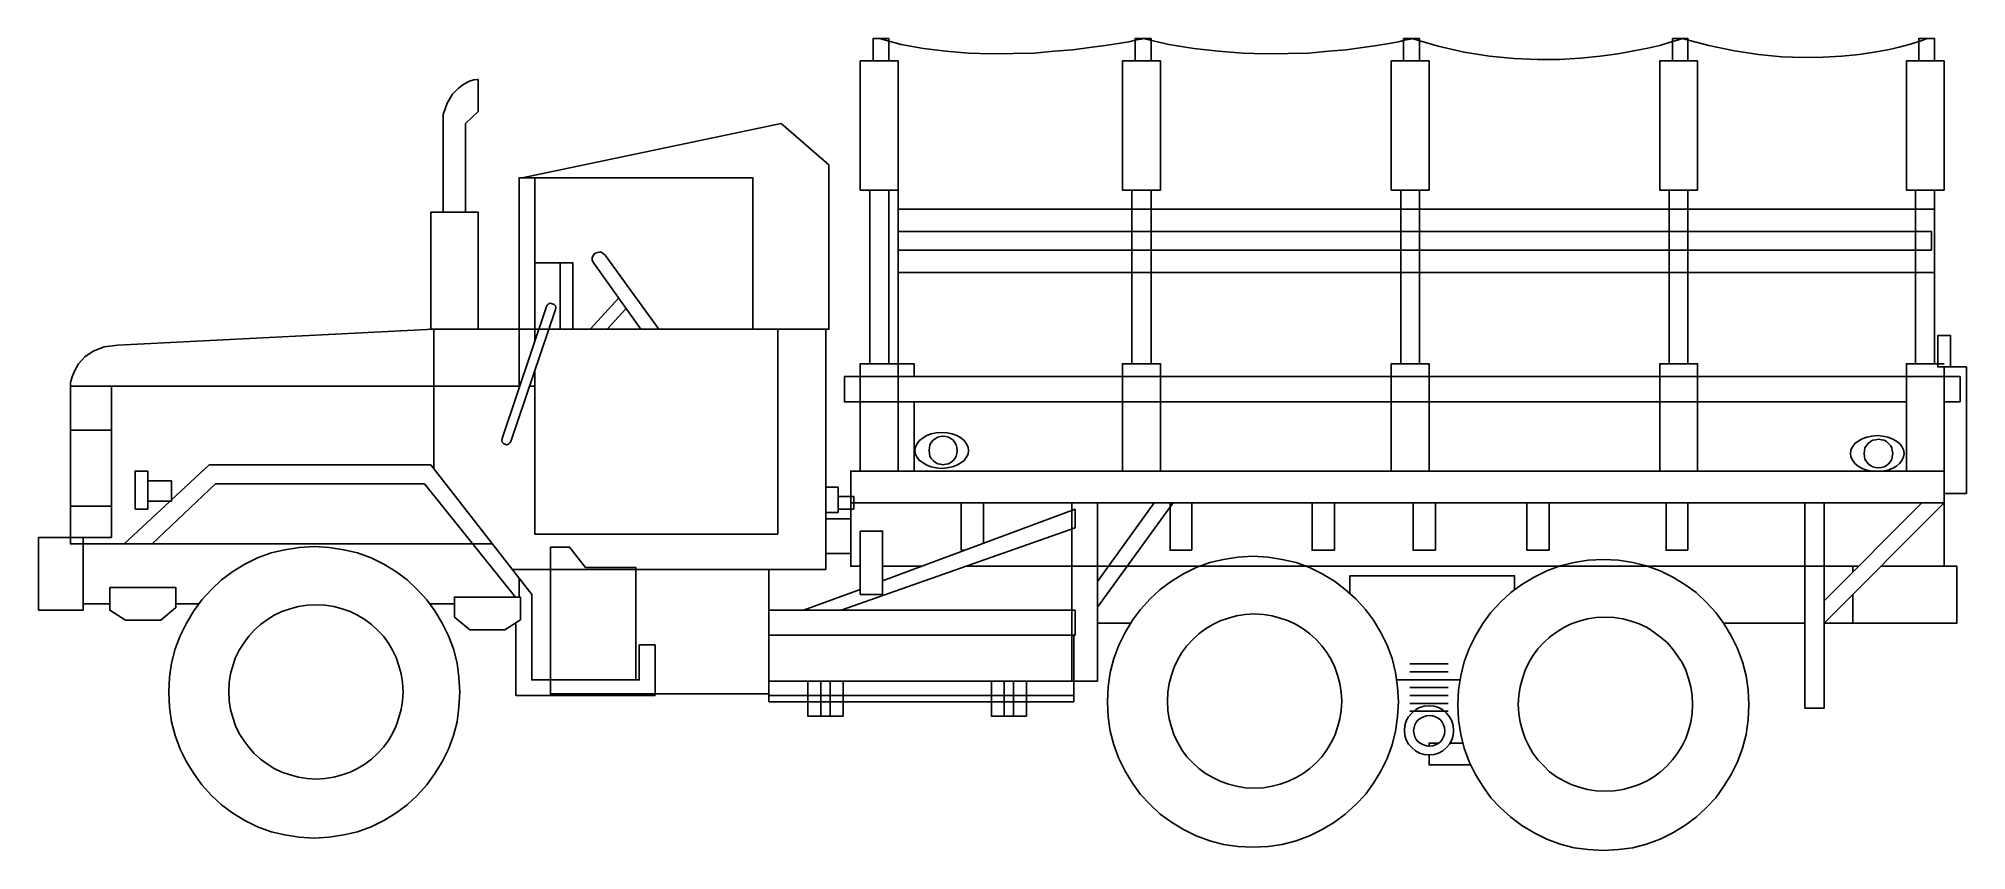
# Model space of a CAD drawing. Extents: x 550 to 1156, y 57 to 312.
import ezdxf

# ---------------------------------------------------------------- set-up
doc = ezdxf.new("R2010")
doc.units = 0
doc.header["$MEASUREMENT"] = 0
doc.layers.add('7', color=7, linetype='CONTINUOUS')

msp = doc.modelspace()

# ---------------------------------------------------------------- linework, layer by layer
at = {"layer": '7', "linetype": 'CONTINUOUS'}
for points in [[(817.61, 305.27), (817.61, 312.28), (812.61, 312.28), (812.61, 305.27), (817.61, 305.27)], [(814.61, 312.28), (821.47, 310.42), (828.48, 309.13), (835.48, 308.27), (842.63, 307.7), (849.63, 307.42), (856.49, 307.56), (863.21, 307.7), (869.5, 308.27), (875.36, 308.7), (880.64, 309.42), (885.5, 310.13), (889.65, 310.7), (892.94, 311.28), (895.37, 311.85), (896.94, 312.13), (897.51, 312.28), (905.51, 310.42), (913.38, 309.13), (921.1, 308.27), (928.67, 307.7), (935.96, 307.42), (942.97, 307.56), (949.54, 307.7), (955.69, 308.27), (961.26, 308.7), (966.41, 309.42), (970.84, 310.13), (974.7, 310.7), (977.7, 311.28), (979.99, 311.85), (981.42, 312.13), (981.84, 312.28), (990.14, 309.85), (998.28, 307.99), (1006.29, 306.7), (1013.86, 305.99), (1021.29, 305.7), (1028.3, 305.7), (1034.87, 306.13), (1041.02, 306.7), (1046.6, 307.42), (1051.6, 308.42), (1056.03, 309.27), (1059.75, 310.13), (1062.75, 310.99), (1064.89, 311.7), (1066.32, 312.13), (1066.75, 312.28), (1075.18, 310.13), (1083.19, 308.42), (1090.77, 307.28), (1098.05, 306.56), (1104.77, 306.27), (1111.06, 306.42), (1116.92, 306.7), (1122.35, 307.28), (1127.07, 307.99), (1131.36, 308.7), (1134.93, 309.56), (1138.07, 310.42), (1140.5, 311.13), (1142.22, 311.7), (1143.22, 312.13), (1143.65, 312.28)], [(899.94, 305.27), (899.94, 312.28), (894.94, 312.28), (894.94, 305.27), (899.94, 305.27)], [(984.27, 305.27), (984.27, 312.28), (979.27, 312.28), (979.27, 305.27), (984.27, 305.27)], [(1068.61, 305.27), (1068.61, 312.28), (1063.75, 312.28), (1063.75, 305.27), (1068.61, 305.27)], [(1146.08, 305.27), (1146.08, 312.28), (1141.08, 312.28), (1141.08, 305.27), (1146.08, 305.27)], [(820.47, 264.68), (820.47, 305.27), (808.61, 305.27), (808.61, 264.68), (820.47, 264.68)], [(902.94, 264.68), (902.94, 305.27), (890.93, 305.27), (890.93, 264.68), (902.94, 264.68)], [(987.28, 264.68), (987.28, 305.27), (975.41, 305.27), (975.41, 264.68), (987.28, 264.68)], [(1071.61, 264.68), (1071.61, 305.27), (1059.75, 305.27), (1059.75, 264.68), (1071.61, 264.68)], [(1149.08, 264.68), (1149.08, 305.27), (1137.22, 305.27), (1137.22, 264.68), (1149.08, 264.68)], [(684.54, 285.55), (684.54, 257.67), (677.53, 257.67), (677.53, 288.4), (678.82, 291.98), (680.54, 294.84), (682.39, 296.69), (684.11, 297.98), (685.82, 298.84), (687.25, 299.27), (688.25, 299.41), (688.54, 299.41), (688.54, 289.4), (684.54, 285.55)], [(702.41, 268.53), (783.74, 285.55), (798.75, 272.54), (798.75, 220.94), (774.87, 220.94), (774.87, 268.53), (702.41, 268.53)], [(706.41, 220.94), (706.41, 268.53), (701.41, 268.53), (701.41, 220.94), (706.41, 220.94)], [(817.61, 210.08), (817.61, 264.68), (811.61, 264.68), (811.61, 210.08), (817.61, 210.08)], [(820.47, 210.08), (820.47, 264.68), (817.61, 264.68), (817.61, 210.08), (820.47, 210.08)], [(899.94, 210.08), (899.94, 264.68), (893.94, 264.68), (893.94, 210.08), (899.94, 210.08)], [(984.27, 210.08), (984.27, 264.68), (978.41, 264.68), (978.41, 210.08), (984.27, 210.08)], [(1068.61, 210.08), (1068.61, 264.68), (1062.75, 264.68), (1062.75, 210.08), (1068.61, 210.08)], [(1146.08, 210.08), (1146.08, 264.68), (1140.08, 264.68), (1140.08, 210.08), (1146.08, 210.08)], [(688.54, 220.94), (688.54, 257.67), (673.67, 257.67), (673.67, 220.94), (688.54, 220.94)], [(1146.08, 238.8), (1146.08, 258.67), (820.47, 258.67), (820.47, 238.8), (1146.08, 238.8)], [(1145.08, 245.81), (1145.08, 251.67), (820.47, 251.67), (820.47, 245.81), (1145.08, 245.81)], [(745.29, 220.94), (728.42, 244.24), (727.7, 244.81), (726.99, 245.24), (726.13, 245.09), (725.27, 244.81), (725.27, 244.81), (724.71, 244.09), (724.42, 243.38), (724.42, 242.52), (724.85, 241.66), (739.63, 220.94)], [(710.69, 220.94), (714.27, 220.94), (714.27, 241.81), (706.41, 241.81), (706.41, 220.94), (707.55, 220.94), (707.55, 220.79)], [(718.27, 220.94), (718.27, 241.81), (714.27, 241.81), (714.27, 220.94), (718.27, 220.94)], [(732.71, 230.8), (723.85, 221.08), (724.01, 220.94)], [(696.97, 184.77), (697.55, 184.63), (698.12, 184.77), (698.54, 185.2), (698.83, 185.63), (712.84, 227.09), (712.98, 227.66), (712.84, 228.23), (712.41, 228.66), (711.84, 228.94), (711.84, 228.94), (711.27, 229.08), (710.69, 228.94), (710.27, 228.52), (709.98, 228.08), (696.12, 186.63), (695.97, 186.06), (696.12, 185.49), (696.55, 185.06), (696.97, 184.77), (696.97, 184.77)], [(729.08, 220.94), (734.99, 227.37), (734.99, 227.37)], [(674.67, 220.94), (575.33, 215.94), (571.05, 215.36), (567.61, 214.08), (565.04, 212.22), (563.04, 210.08), (561.75, 207.79), (561.04, 205.93), (560.61, 204.64), (560.46, 204.07), (560.46, 153.47), (674.67, 153.47)], [(674.67, 177.06), (674.67, 220.94), (707.59, 220.94)], [(674.67, 177.06), (674.67, 220.94)], [(710.76, 220.94), (797.74, 220.94), (797.74, 145.47), (699.28, 145.47)], [(706.41, 217.51), (706.41, 220.94), (701.41, 220.94), (701.41, 203.07), (701.55, 203.07), (701.55, 202.93)], [(782.74, 156.48), (782.74, 220.94), (706.41, 220.94), (706.41, 217.4)], [(1151.09, 209.08), (1151.09, 218.94), (1147.08, 218.94), (1147.08, 209.08), (1151.09, 209.08)], [(704.69, 203.07), (706.41, 203.07), (706.41, 208.21), (706.41, 208.21)], [(706.41, 208.06), (706.41, 156.48), (782.74, 156.48)], [(1154.08, 198.07), (1154.08, 206.07), (803.61, 206.07), (803.61, 198.07), (1137.22, 198.07)], [(820.47, 176.35), (820.47, 210.08), (808.61, 210.08), (808.61, 176.35), (820.47, 176.35)], [(825.48, 206.07), (825.48, 210.08), (820.47, 210.08), (820.47, 206.07), (820.47, 206.07)], [(902.94, 176.35), (902.94, 210.08), (890.93, 210.08), (890.93, 176.35), (902.94, 176.35)], [(987.28, 176.35), (987.28, 210.08), (975.41, 210.08), (975.41, 176.35), (987.28, 176.35)], [(1071.61, 176.35), (1071.61, 210.08), (1059.75, 210.08), (1059.75, 176.35), (1071.61, 176.35)], [(1149.08, 210.08), (1137.22, 210.08), (1137.22, 176.35), (1149.08, 176.35)], [(1156.09, 169.34), (1156.09, 209.08), (1149.08, 209.08), (1149.08, 169.34), (1156.09, 169.34)], [(560.46, 155.48), (560.46, 203.07), (573.33, 203.07), (573.33, 155.48), (560.46, 155.48)], [(560.46, 203.07), (701.62, 203.07)], [(704.72, 203.07), (705.41, 203.07)], [(820.47, 198.07), (820.47, 176.35), (825.48, 176.35), (825.48, 198.07), (825.48, 198.07)], [(1149.08, 198.07), (1154.08, 198.07)], [(560.46, 189.21), (573.33, 189.21)], [(834.2, 177.2), (835.91, 177.35), (837.48, 177.64), (838.91, 178.2), (840.2, 178.92), (841.2, 179.63), (841.91, 180.63), (842.48, 181.64), (842.63, 182.78), (842.48, 183.92), (841.91, 185.06), (841.2, 185.92), (840.2, 186.78), (838.91, 187.49), (837.48, 188.06), (835.91, 188.35), (834.2, 188.49), (832.48, 188.35), (830.91, 188.06), (829.48, 187.49), (828.34, 186.78), (827.19, 185.92), (826.47, 185.06), (825.9, 183.92), (825.76, 182.78), (825.9, 181.64), (826.47, 180.63), (827.19, 179.63), (828.34, 178.92), (829.48, 178.2), (830.91, 177.64), (832.48, 177.35), (834.2, 177.2)], [(834.62, 178.35), (835.48, 178.49), (836.34, 178.64), (837.05, 179.06), (837.77, 179.63), (838.34, 180.35), (838.77, 181.06), (838.91, 181.92), (839.06, 182.78), (838.91, 183.78), (838.77, 184.63), (838.34, 185.35), (837.77, 186.06), (837.05, 186.63), (836.34, 187.06), (835.48, 187.2), (834.62, 187.35), (833.76, 187.2), (832.91, 187.06), (832.19, 186.63), (831.48, 186.06), (830.91, 185.35), (830.48, 184.63), (830.33, 183.78), (830.19, 182.78), (830.33, 181.92), (830.48, 181.06), (830.91, 180.35), (831.48, 179.63), (832.19, 179.06), (832.91, 178.64), (833.76, 178.49), (834.62, 178.35)], [(1128.07, 176.21), (1129.78, 176.35), (1131.36, 176.63), (1132.79, 177.2), (1134.07, 177.92), (1135.08, 178.78), (1135.79, 179.63), (1136.36, 180.78), (1136.51, 181.92), (1136.36, 183.06), (1135.79, 184.07), (1135.08, 185.06), (1134.07, 185.78), (1132.79, 186.49), (1131.36, 187.06), (1129.78, 187.35), (1128.07, 187.49), (1126.36, 187.35), (1124.78, 187.06), (1123.35, 186.49), (1122.06, 185.78), (1121.06, 185.06), (1120.35, 184.07), (1119.78, 183.06), (1119.63, 181.92), (1119.78, 180.78), (1120.35, 179.63), (1121.06, 178.78), (1122.06, 177.92), (1123.35, 177.2), (1124.78, 176.63), (1126.36, 176.35), (1128.07, 176.21)], [(1128.5, 177.35), (1129.36, 177.49), (1130.22, 177.64), (1130.93, 178.06), (1131.64, 178.64), (1132.21, 179.35), (1132.65, 180.07), (1132.79, 180.92), (1132.93, 181.92), (1132.79, 182.78), (1132.65, 183.64), (1132.21, 184.35), (1131.64, 185.06), (1130.93, 185.63), (1130.22, 186.06), (1129.36, 186.2), (1128.5, 186.35), (1127.5, 186.2), (1126.64, 186.06), (1125.92, 185.63), (1125.21, 185.06), (1124.64, 184.35), (1124.21, 183.64), (1124.07, 182.78), (1123.93, 181.92), (1124.07, 180.92), (1124.21, 180.07), (1124.64, 179.35), (1125.21, 178.64), (1125.92, 178.06), (1126.64, 177.64), (1127.5, 177.49), (1128.5, 177.35)], [(580.77, 164.34), (580.77, 176.35), (584.77, 176.35), (584.77, 164.34), (580.77, 164.34)], [(592.2, 167.34), (604.06, 178.35), (673.67, 178.35), (705.41, 137.61), (705.41, 110.74), (739.14, 110.74), (739.14, 121.74), (744.14, 121.74), (744.14, 105.88), (700.4, 105.88), (700.4, 128.75), (700.4, 128.75)], [(1149.08, 166.34), (1149.08, 176.35), (805.61, 176.35), (805.61, 166.34), (1149.08, 166.34)], [(700.26, 136.75), (671.67, 172.34), (606.06, 172.34), (586.19, 153.47), (577.33, 153.47), (591.77, 166.91), (591.77, 166.91)], [(592.2, 166.91), (592.2, 173.34), (584.77, 173.34), (584.77, 166.91), (592.2, 166.91)], [(801.6, 163.34), (801.6, 171.35), (797.74, 171.35), (797.74, 163.34), (801.6, 163.34)], [(560.46, 165.34), (573.33, 165.34)], [(815.61, 141.9), (876.07, 164.34), (876.07, 158.48), (802.6, 132.61), (790.74, 132.61), (808.61, 139.18), (808.61, 139.18)], [(806.6, 164.34), (806.6, 168.34), (801.6, 168.34), (801.6, 164.34), (806.6, 164.34)], [(1149.08, 146.47), (1149.08, 166.34), (805.61, 166.34), (805.61, 146.47), (808.61, 146.47)], [(841.48, 151.48), (840.34, 151.48), (840.34, 166.34), (847.34, 166.34), (847.34, 153.62), (847.34, 153.62)], [(883.07, 110.31), (883.07, 166.34), (875.07, 166.34), (875.07, 110.31), (883.07, 110.31)], [(883.07, 141.61), (900.94, 166.34), (906.94, 166.34), (883.07, 133.61), (883.07, 141.61)], [(912.8, 151.48), (912.8, 166.34), (905.94, 166.34), (905.94, 151.48), (912.8, 151.48)], [(957.54, 151.48), (957.54, 166.34), (950.54, 166.34), (950.54, 151.48), (957.54, 151.48)], [(989.27, 151.48), (989.27, 166.34), (982.27, 166.34), (982.27, 151.48), (989.27, 151.48)], [(1025.01, 151.48), (1025.01, 166.34), (1018.01, 166.34), (1018.01, 151.48), (1025.01, 151.48)], [(1068.61, 151.48), (1068.61, 166.34), (1061.75, 166.34), (1061.75, 151.48), (1068.61, 151.48)], [(1111.35, 101.87), (1111.35, 166.34), (1105.34, 166.34), (1105.34, 101.87), (1111.35, 101.87)], [(1111.35, 128.61), (1149.08, 166.34), (1142.08, 166.34), (1111.35, 135.61), (1111.35, 128.61)], [(805.61, 150.48), (805.61, 161.34), (797.74, 161.34), (797.74, 150.48), (805.61, 150.48)], [(815.61, 137.61), (815.61, 157.48), (808.61, 157.48), (808.61, 137.61), (815.61, 137.61)], [(564.47, 132.61), (564.47, 155.48), (550.46, 155.48), (550.46, 132.61), (564.47, 132.61)], [(572.9, 134.61), (564.47, 134.61), (564.47, 153.47), (693.05, 153.47)], [(637.08, 61), (641.8, 61.28), (646.37, 62), (650.66, 63), (654.95, 64.57), (658.95, 66.57), (662.67, 68.86), (666.24, 71.43), (669.39, 74.43), (672.39, 77.72), (674.96, 81.29), (677.25, 85.01), (679.25, 89.01), (680.82, 93.3), (681.97, 97.59), (682.54, 102.16), (682.82, 106.88), (682.54, 111.59), (681.97, 116.03), (680.82, 120.46), (679.25, 124.61), (677.25, 128.61), (674.96, 132.46), (672.39, 135.9), (669.39, 139.18), (666.24, 142.18), (662.67, 144.76), (658.95, 147.05), (654.95, 149.05), (650.66, 150.62), (646.37, 151.62), (641.8, 152.33), (637.08, 152.62), (632.37, 152.33), (627.79, 151.62), (623.5, 150.62), (619.22, 149.05), (615.21, 147.05), (611.5, 144.76), (607.93, 142.18), (604.78, 139.18), (601.78, 135.9), (599.21, 132.46), (596.92, 128.61), (594.91, 124.61), (593.34, 120.46), (592.2, 116.03), (591.63, 111.59), (591.34, 106.88), (591.63, 102.16), (592.2, 97.59), (593.34, 93.3), (594.91, 89.01), (596.92, 85.01), (599.21, 81.29), (601.78, 77.72), (604.78, 74.43), (607.93, 71.43), (611.5, 68.86), (615.21, 66.57), (619.22, 64.57), (623.5, 63), (627.79, 62), (632.37, 61.28), (637.08, 61)], [(711.27, 152.47), (711.27, 110.74), (738.14, 110.74), (738.14, 146.04), (722.28, 146.04), (717.27, 152.47), (711.27, 152.47)], [(779.88, 106.31), (779.88, 145.47), (711.27, 145.47), (711.27, 106.31), (779.88, 106.31)], [(815.61, 146.47), (827.93, 146.47)], [(841.97, 146.47), (1105.34, 146.47)], [(915.26, 146.47), (883.07, 146.47), (883.07, 128.61), (893.57, 128.61)], [(931.96, 58.14), (936.68, 58.42), (941.11, 58.99), (945.54, 60.14), (949.68, 61.71), (953.68, 63.71), (957.54, 66), (960.97, 68.57), (964.26, 71.57), (967.26, 74.72), (969.84, 78.29), (972.12, 82.01), (974.13, 86.01), (975.7, 90.3), (976.7, 94.58), (977.41, 99.16), (977.7, 103.88), (977.41, 108.6), (976.7, 113.02), (975.7, 117.46), (974.13, 121.6), (972.12, 125.6), (969.84, 129.46), (967.26, 132.89), (964.26, 136.18), (960.97, 139.18), (957.54, 141.76), (953.68, 144.04), (949.68, 146.04), (945.54, 147.62), (941.11, 148.61), (936.68, 149.33), (931.96, 149.62), (927.24, 149.33), (922.67, 148.61), (918.38, 147.62), (914.09, 146.04), (910.09, 144.04), (906.37, 141.76), (902.8, 139.18), (899.65, 136.18), (896.65, 132.89), (894.08, 129.46), (891.79, 125.6), (889.79, 121.6), (888.22, 117.46), (887.07, 113.02), (886.51, 108.6), (886.22, 103.88), (886.51, 99.16), (887.07, 94.58), (888.22, 90.3), (889.79, 86.01), (891.79, 82.01), (894.08, 78.29), (896.65, 74.72), (899.65, 71.57), (902.8, 68.57), (906.37, 66), (910.09, 63.71), (914.09, 61.71), (918.38, 60.14), (922.67, 58.99), (927.24, 58.42), (931.96, 58.14)], [(1028.06, 146.47), (948.56, 146.47)], [(1042.02, 57.14), (1046.74, 57.42), (1051.31, 57.99), (1055.6, 59.14), (1059.89, 60.71), (1063.89, 62.71), (1067.61, 65), (1071.18, 67.57), (1074.32, 70.58), (1077.33, 73.72), (1079.9, 77.29), (1082.19, 81), (1084.19, 85.01), (1085.76, 89.3), (1086.9, 93.59), (1087.48, 98.16), (1087.76, 102.88), (1087.48, 107.6), (1086.9, 112.02), (1085.76, 116.45), (1084.19, 120.6), (1082.19, 124.61), (1079.9, 128.46), (1077.33, 131.89), (1074.32, 135.18), (1071.18, 138.18), (1067.61, 140.76), (1063.89, 143.04), (1059.89, 145.04), (1055.6, 146.62), (1051.31, 147.62), (1046.74, 148.33), (1042.02, 148.61), (1037.3, 148.33), (1032.87, 147.62), (1028.44, 146.62), (1024.3, 145.04), (1020.29, 143.04), (1016.43, 140.76), (1013, 138.18), (1009.72, 135.18), (1006.71, 131.89), (1004.14, 128.46), (1001.85, 124.61), (999.86, 120.6), (998.28, 116.45), (997.28, 112.02), (996.56, 107.6), (996.28, 102.88), (996.56, 98.16), (997.28, 93.59), (998.28, 89.3), (999.86, 85.01), (1001.85, 81), (1004.14, 77.29), (1006.71, 73.72), (1009.72, 70.58), (1013, 67.57), (1016.43, 65), (1020.29, 62.71), (1024.3, 60.71), (1028.44, 59.14), (1032.87, 57.99), (1037.3, 57.42), (1042.02, 57.14)], [(1122.21, 146.47), (1056, 146.47)], [(1120.35, 144.61), (1120.35, 146.47), (1111.35, 146.47), (1111.35, 128.61), (1120.35, 128.61)], [(1111.35, 146.47), (1122.21, 146.47)], [(1111.35, 128.61), (1153.08, 128.61), (1153.08, 146.47), (1129.21, 146.47)], [(1129.21, 146.47), (1149.08, 146.47)], [(572.9, 139.75), (572.9, 132.61), (577.76, 129.46), (588.91, 129.46), (593.63, 133.47), (593.63, 139.75), (572.9, 139.75)], [(701.41, 142.75), (701.41, 136.75)], [(1014.15, 139.04), (1014.15, 143.47), (962.4, 143.47), (962.4, 137.88)], [(600.81, 134.61), (593.63, 134.61)], [(637.65, 79.58), (640.51, 79.72), (643.23, 80.15), (645.8, 80.86), (648.38, 81.72), (650.66, 82.87), (652.95, 84.3), (655.09, 85.86), (656.95, 87.58), (658.81, 89.58), (660.38, 91.73), (661.67, 93.87), (662.81, 96.3), (663.67, 98.88), (664.38, 101.45), (664.81, 104.16), (664.95, 107.02), (664.81, 109.88), (664.38, 112.6), (663.67, 115.17), (662.81, 117.74), (661.67, 120.03), (660.38, 122.32), (658.81, 124.46), (656.95, 126.32), (655.09, 128.18), (652.95, 129.75), (650.66, 131.04), (648.38, 132.18), (645.8, 133.04), (643.23, 133.75), (640.51, 134.18), (637.65, 134.32), (634.8, 134.18), (632.08, 133.75), (629.5, 133.04), (626.93, 132.18), (624.5, 131.04), (622.36, 129.75), (620.22, 128.18), (618.21, 126.32), (616.5, 124.46), (614.93, 122.32), (613.5, 120.03), (612.35, 117.74), (611.5, 115.17), (610.78, 112.6), (610.36, 109.88), (610.21, 107.02), (610.36, 104.16), (610.78, 101.45), (611.5, 98.88), (612.35, 96.3), (613.5, 93.87), (614.93, 91.73), (616.5, 89.58), (618.21, 87.58), (620.22, 85.86), (622.36, 84.3), (624.5, 82.87), (626.93, 81.72), (629.5, 80.86), (632.08, 80.15), (634.8, 79.72), (637.65, 79.58)], [(681.1, 134.61), (673.35, 134.61)], [(701.83, 136.75), (701.83, 129.61), (696.97, 126.46), (685.96, 126.46), (681.1, 130.46), (681.1, 136.75), (701.83, 136.75)], [(1120.35, 128.61), (1120.35, 137.61)], [(876.07, 124.75), (876.07, 132.61), (779.88, 132.61), (779.88, 124.75), (876.07, 124.75)], [(932.39, 76.72), (935.24, 76.86), (937.96, 77.29), (940.54, 78.01), (943.11, 78.86), (945.54, 80.01), (947.68, 81.29), (949.82, 82.87), (951.83, 84.72), (953.54, 86.58), (955.11, 88.73), (956.55, 91.01), (957.69, 93.3), (958.54, 95.87), (959.26, 98.45), (959.69, 101.16), (959.83, 104.02), (959.69, 106.88), (959.26, 109.59), (958.54, 112.17), (957.69, 114.74), (956.55, 117.17), (955.11, 119.31), (953.54, 121.46), (951.83, 123.46), (949.82, 125.17), (947.68, 126.75), (945.54, 128.18), (943.11, 129.32), (940.54, 130.18), (937.96, 130.9), (935.24, 131.32), (932.39, 131.46), (929.53, 131.32), (926.81, 130.9), (924.24, 130.18), (921.66, 129.32), (919.38, 128.18), (917.09, 126.75), (914.95, 125.17), (913.09, 123.46), (911.23, 121.46), (909.66, 119.31), (908.37, 117.17), (907.23, 114.74), (906.37, 112.17), (905.66, 109.59), (905.23, 106.88), (905.09, 104.02), (905.23, 101.16), (905.66, 98.45), (906.37, 95.87), (907.23, 93.3), (908.37, 91.01), (909.66, 88.73), (911.23, 86.58), (913.09, 84.72), (914.95, 82.87), (917.09, 81.29), (919.38, 80.01), (921.66, 78.86), (924.24, 78.01), (926.81, 77.29), (929.53, 76.86), (932.39, 76.72)], [(1042.59, 75.72), (1045.45, 75.86), (1048.17, 76.29), (1050.74, 77), (1053.31, 77.86), (1055.74, 79.01), (1057.89, 80.29), (1060.03, 81.87), (1062.03, 83.72), (1063.75, 85.58), (1065.32, 87.73), (1066.75, 90.01), (1067.89, 92.3), (1068.75, 94.87), (1069.46, 97.45), (1069.9, 100.16), (1070.04, 103.02), (1069.9, 105.88), (1069.46, 108.6), (1068.75, 111.17), (1067.89, 113.74), (1066.75, 116.17), (1065.32, 118.31), (1063.75, 120.46), (1062.03, 122.46), (1060.03, 124.17), (1057.89, 125.75), (1055.74, 127.18), (1053.31, 128.32), (1050.74, 129.18), (1048.17, 129.89), (1045.45, 130.32), (1042.59, 130.46), (1039.73, 130.32), (1037.02, 129.89), (1034.45, 129.18), (1031.87, 128.32), (1029.59, 127.18), (1027.3, 125.75), (1025.15, 124.17), (1023.3, 122.46), (1021.44, 120.46), (1019.86, 118.31), (1018.58, 116.17), (1017.43, 113.74), (1016.58, 111.17), (1015.87, 108.6), (1015.43, 105.88), (1015.29, 103.02), (1015.43, 100.16), (1015.87, 97.45), (1016.58, 94.87), (1017.43, 92.3), (1018.58, 90.01), (1019.86, 87.73), (1021.44, 85.58), (1023.3, 83.72), (1025.15, 81.87), (1027.3, 80.29), (1029.59, 79.01), (1031.87, 77.86), (1034.45, 77), (1037.02, 76.29), (1039.73, 75.86), (1042.59, 75.72)], [(1079.79, 128.61), (1105.34, 128.61)], [(875.64, 105.88), (875.64, 124.75), (779.88, 124.75), (779.88, 105.88), (875.64, 105.88)], [(981.27, 115.74), (993.28, 115.74)], [(875.64, 103.88), (875.64, 110.31), (779.88, 110.31), (779.88, 103.88), (875.64, 103.88)], [(803.18, 99.3), (803.18, 110.31), (792.17, 110.31), (792.17, 99.3), (803.18, 99.3)], [(799.17, 110.31), (799.17, 99.3), (796.18, 99.3), (796.18, 110.31), (799.17, 110.31)], [(860.78, 99.3), (860.78, 110.31), (849.77, 110.31), (849.77, 99.3), (860.78, 99.3)], [(856.77, 110.31), (856.77, 99.3), (853.77, 99.3), (853.77, 110.31), (856.77, 110.31)], [(977.06, 110.74), (997.07, 110.74)], [(981.27, 113.31), (993.28, 113.31)], [(981.27, 110.74), (993.28, 110.74)], [(981.27, 108.31), (993.28, 108.31)], [(981.27, 105.88), (993.28, 105.88)], [(981.27, 103.3), (993.28, 103.3)], [(987.28, 87.15), (988.85, 87.3), (990.28, 87.73), (991.56, 88.44), (992.71, 89.44), (993.71, 90.58), (994.42, 91.87), (994.85, 93.3), (995, 94.87), (994.85, 96.45), (994.42, 97.87), (993.71, 99.16), (992.71, 100.3), (991.56, 101.31), (990.28, 102.02), (988.85, 102.45), (987.28, 102.59), (985.7, 102.45), (984.27, 102.02), (982.99, 101.31), (981.84, 100.3), (980.84, 99.16), (980.13, 97.87), (979.7, 96.45), (979.56, 94.87), (979.7, 93.3), (980.13, 91.87), (980.84, 90.58), (981.84, 89.44), (982.99, 88.44), (984.27, 87.73), (985.7, 87.3), (987.28, 87.15)], [(981.27, 100.87), (993.28, 100.87)], [(987.42, 89.87), (988.42, 90.01), (989.27, 90.3), (990.14, 90.72), (990.85, 91.3), (991.42, 92.01), (991.85, 92.87), (992.14, 93.73), (992.28, 94.73), (992.14, 95.73), (991.85, 96.59), (991.42, 97.45), (990.85, 98.16), (990.14, 98.73), (989.27, 99.16), (988.42, 99.44), (987.42, 99.59), (986.42, 99.44), (985.56, 99.16), (984.7, 98.73), (983.85, 98.16), (983.27, 97.45), (982.84, 96.59), (982.56, 95.73), (982.42, 94.73), (982.56, 93.73), (982.84, 92.87), (983.27, 92.01), (983.85, 91.3), (984.7, 90.72), (985.56, 90.3), (986.42, 90.01), (987.42, 89.87)], [(990.28, 90.87), (987.28, 90.87), (987.28, 89.87), (987.28, 89.87)], [(997.85, 90.87), (993.85, 90.87), (993.85, 90.87)], [(987.28, 87.15), (987.28, 84.01), (1000.42, 84.01), (1000.42, 83.87)]]:
    msp.add_lwpolyline(points, dxfattribs=at)

doc.saveas('drawing.dxf')
